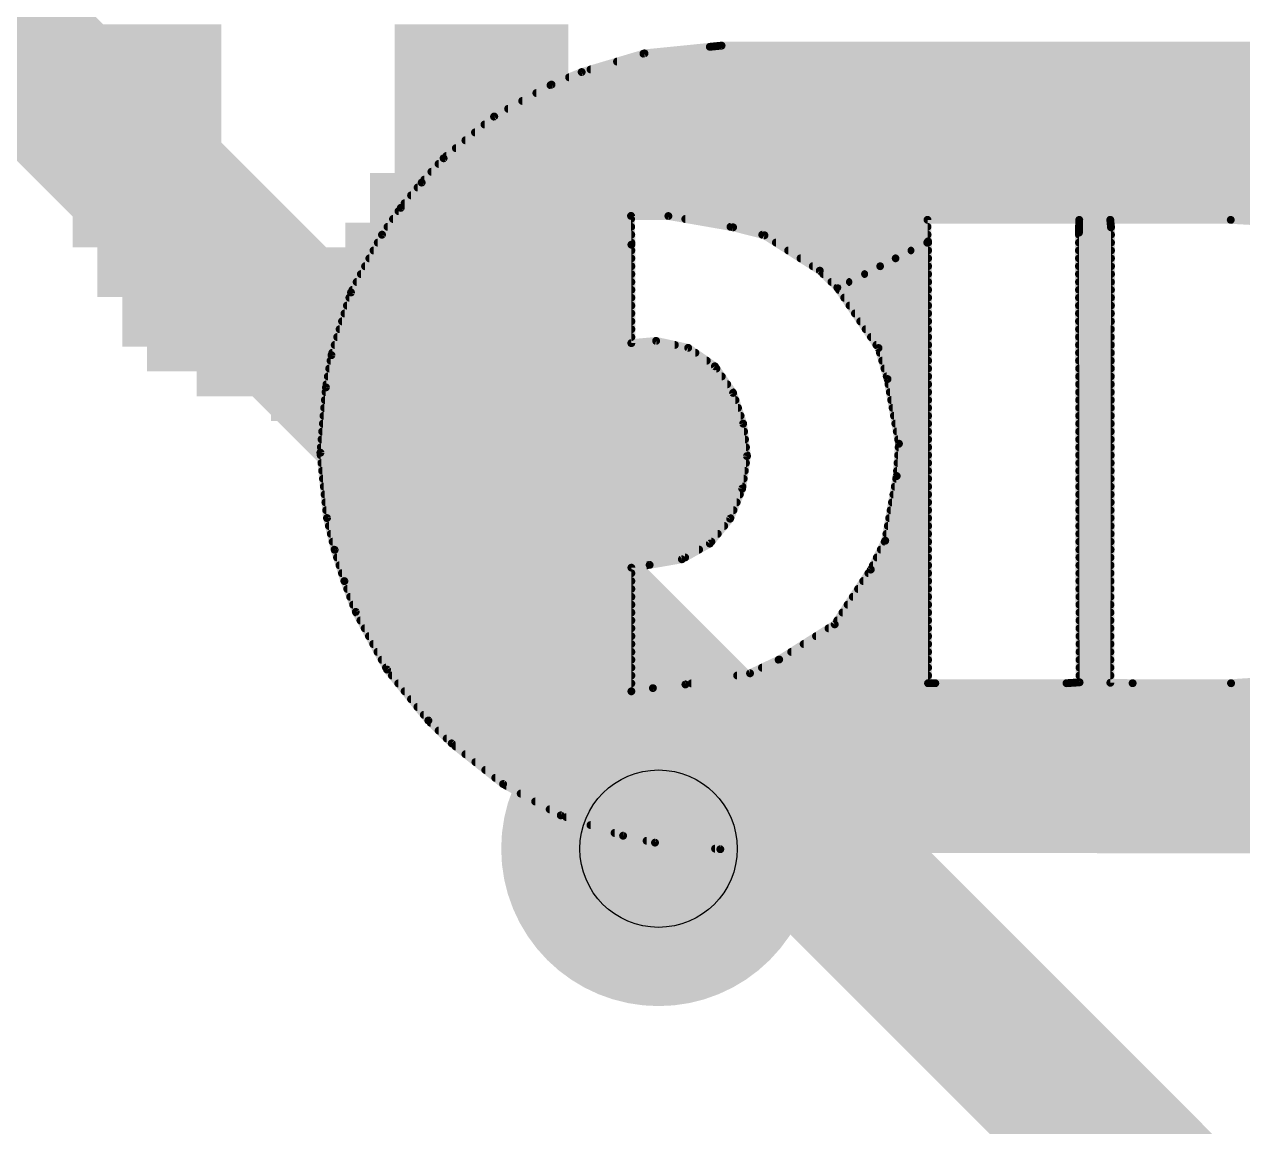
# Model space of a CAD drawing. Extents: x -28.7 to 57.9, y -15.3 to 34.1.
# Drawn here: x 23.106 to 25.073, y 7.172 to 8.95 of the extents above; entities that cross this region are included whole.
import ezdxf

# ---------------------------------------------------------------- set-up
doc = ezdxf.new("R2010")
doc.units = 0
for name, color, linetype in [('1', 12, 'CONTINUOUS'), ('18', 110, 'CONTINUOUS'), ('21', 41, 'CONTINUOUS'), ('22', 40, 'CONTINUOUS'), ('44', 253, 'CONTINUOUS')]:
    doc.layers.add(name, color=color, linetype=linetype)

# ---------------------------------------------------------------- blocks, each defined once
blk = doc.blocks.new('RECT')
blk.add_solid([(-0.5, -0.5), (0.5, -0.5), (-0.5, 0.5), (0.5, 0.5)])
blk = doc.blocks.new('ROUNDV')
at = {"const_width": 0.5}
blk.add_lwpolyline([(0, -0.25, 1), (0, 0.25, 1), (0, -0.25)], format="xyb", dxfattribs=at)

msp = doc.modelspace()

# ---------------------------------------------------------------- linework, layer by layer
at = {"layer": '1', "const_width": 0.254}
msp.add_lwpolyline([(17.8308, 14.1732), (27.94, 4.064)], dxfattribs=at)
at = {"layer": '22', "const_width": 0.0127}
for points in [[(24.0059, 8.873), (24.1074, 8.9032)], [(24.1057, 8.9027), (27.0515, 8.9027)], [(24.1074, 8.9032), (24.2128, 8.9138)], [(24.2128, 8.9138), (24.2317, 8.9157)], [(24.2285, 8.9154), (26.9366, 8.9154)], [(24.2317, 8.9157), (26.9333, 8.9157)], [(24.063, 8.89), (27.1056, 8.89)], [(23.9573, 8.8528), (24.0059, 8.873)], [(23.9857, 8.8646), (27.1852, 8.8646)], [(24.0203, 8.8773), (27.1454, 8.8773)], [(23.8648, 8.8013), (23.9573, 8.8528)], [(23.9557, 8.8519), (27.2111, 8.8519)], [(23.91, 8.8265), (27.2578, 8.8265)], [(23.9328, 8.8392), (27.2345, 8.8392)], [(23.8872, 8.8138), (27.2812, 8.8138)], [(23.7831, 8.7339), (23.8648, 8.8013)], [(23.8491, 8.7884), (27.3165, 8.7884)], [(23.8645, 8.8011), (27.2993, 8.8011)], [(23.8337, 8.7757), (27.333, 8.7757)], [(23.8029, 8.7503), (27.3638, 8.7503)], [(23.8183, 8.763), (27.3484, 8.763)], [(23.7476, 8.6948), (23.7831, 8.7339)], [(23.7875, 8.7376), (27.3776, 8.7376)], [(23.7634, 8.7122), (27.4043, 8.7122)], [(23.7749, 8.7249), (27.391, 8.7249)], [(23.7139, 8.6539), (23.7476, 8.6948)], [(23.7411, 8.6868), (27.4255, 8.6868)], [(23.7519, 8.6995), (27.4151, 8.6995)], [(23.7306, 8.6741), (27.436, 8.6741)], [(23.6837, 8.6107), (23.7139, 8.6539)], [(23.7103, 8.6487), (27.4569, 8.6487)], [(23.7201, 8.6614), (27.4464, 8.6614)], [(23.7014, 8.636), (24.0856, 8.636)], [(24.1459, 8.6408), (24.0856, 8.6409)], [(24.0856, 8.6409), (24.0861, 8.5945)], [(24.2503, 8.6226), (24.1459, 8.6408)], [(24.1732, 8.636), (26.8954, 8.636)], [(24.8091, 8.6346), (24.5642, 8.6346)], [(24.5642, 8.6346), (24.5643, 8.5982)], [(24.8086, 8.614), (24.8091, 8.6346)], [(25.0537, 8.6346), (24.8592, 8.6346)], [(24.8592, 8.6346), (24.8604, 8.6226)], [(25.0915, 8.6325), (25.0537, 8.6346)], [(23.6336, 8.5174), (23.6837, 8.6107)], [(23.6836, 8.6106), (24.0859, 8.6106)], [(23.6925, 8.6233), (24.0858, 8.6233)], [(24.2462, 8.6233), (24.5642, 8.6233)], [(24.301, 8.6097), (24.2503, 8.6226)], [(24.2975, 8.6106), (24.5643, 8.6106)], [(24.3903, 8.5526), (24.301, 8.6097)], [(24.8086, 8.615), (24.8604, 8.6235)], [(24.8604, 8.6226), (24.8086, 8.614)], [(24.8096, 7.8884), (24.8086, 8.615)], [(24.8087, 8.6106), (24.8603, 8.6106)], [(24.8088, 8.6233), (24.8591, 8.6233)], [(24.8604, 8.6235), (24.8594, 7.8877)], [(24.8603, 8.6233), (24.8604, 8.6233)], [(23.6768, 8.5979), (24.0861, 8.5979)], [(24.0861, 8.5945), (24.0861, 8.4357)], [(24.3195, 8.5979), (24.5613, 8.5979)], [(24.5643, 8.5982), (24.4186, 8.5254)], [(24.4194, 8.5243), (24.5651, 8.5998)], [(24.5638, 8.5979), (24.5651, 8.5979)], [(24.5651, 8.5998), (24.5651, 7.887)], [(24.8087, 8.5979), (24.8603, 8.5979)], [(23.6632, 8.5725), (24.0861, 8.5725)], [(23.67, 8.5852), (24.0861, 8.5852)], [(24.3393, 8.5852), (24.5368, 8.5852)], [(24.3592, 8.5725), (24.5124, 8.5725)], [(24.5129, 8.5725), (24.5651, 8.5725)], [(24.5383, 8.5852), (24.5651, 8.5852)], [(24.8087, 8.5852), (24.8603, 8.5852)], [(24.8087, 8.5725), (24.8603, 8.5725)], [(23.6563, 8.5598), (24.0861, 8.5598)], [(24.379, 8.5598), (24.4875, 8.5598)], [(24.4186, 8.5254), (24.3903, 8.5526)], [(24.4879, 8.5598), (24.5651, 8.5598)], [(24.8087, 8.5598), (24.8603, 8.5598)], [(23.6427, 8.5344), (24.0861, 8.5344)], [(23.6495, 8.5471), (24.0861, 8.5471)], [(24.396, 8.5471), (24.462, 8.5471)], [(24.4092, 8.5344), (24.4366, 8.5344)], [(24.4389, 8.5344), (24.5651, 8.5344)], [(24.4634, 8.5471), (24.5651, 8.5471)], [(24.8087, 8.5471), (24.8603, 8.5471)], [(24.8088, 8.5344), (24.8602, 8.5344)], [(23.6022, 8.4162), (23.6336, 8.5174)], [(23.631, 8.509), (24.0861, 8.509)], [(23.6359, 8.5217), (24.0861, 8.5217)], [(24.4851, 8.4278), (24.4194, 8.5243)], [(24.4212, 8.5217), (24.5651, 8.5217)], [(24.4298, 8.509), (24.5651, 8.509)], [(24.8088, 8.5217), (24.8602, 8.5217)], [(24.8088, 8.509), (24.8602, 8.509)], [(23.627, 8.4963), (24.0861, 8.4963)], [(24.4384, 8.4963), (24.5651, 8.4963)], [(24.8088, 8.4963), (24.8602, 8.4963)], [(23.6191, 8.4709), (24.0861, 8.4709)], [(23.6231, 8.4836), (24.0861, 8.4836)], [(24.4471, 8.4836), (24.5651, 8.4836)], [(24.4557, 8.4709), (24.5651, 8.4709)], [(24.8088, 8.4836), (24.8602, 8.4836)], [(24.8088, 8.4709), (24.8602, 8.4709)], [(23.6152, 8.4582), (24.0861, 8.4582)], [(24.4644, 8.4582), (24.5651, 8.4582)], [(24.8089, 8.4582), (24.8601, 8.4582)], [(23.6073, 8.4328), (24.1563, 8.4328)], [(23.6113, 8.4455), (24.0861, 8.4455)], [(24.0861, 8.4357), (24.1261, 8.4393)], [(24.1261, 8.4393), (24.1779, 8.4281)], [(24.473, 8.4455), (24.5651, 8.4455)], [(24.4817, 8.4328), (24.5651, 8.4328)], [(24.8089, 8.4455), (24.8601, 8.4455)], [(24.8089, 8.4328), (24.8601, 8.4328)], [(23.5931, 8.3643), (23.6022, 8.4162)], [(23.6034, 8.4201), (24.1895, 8.4201)], [(24.1779, 8.4281), (24.2209, 8.3984)], [(24.4997, 8.3777), (24.4851, 8.4278)], [(24.4874, 8.4201), (24.5651, 8.4201)], [(24.8089, 8.4201), (24.8601, 8.4201)], [(23.5984, 8.3947), (24.2234, 8.3947)], [(23.6006, 8.4074), (24.2078, 8.4074)], [(24.2209, 8.3984), (24.2504, 8.3554)], [(24.4911, 8.4074), (24.5651, 8.4074)], [(24.4947, 8.3947), (24.5651, 8.3947)], [(24.8089, 8.4074), (24.8601, 8.4074)], [(24.809, 8.3947), (24.8601, 8.3947)], [(23.5962, 8.382), (24.2321, 8.382)], [(24.4984, 8.382), (24.5651, 8.382)], [(24.518, 8.2734), (24.4997, 8.3777)], [(24.809, 8.382), (24.86, 8.382)], [(23.5842, 8.2589), (23.5931, 8.3643)], [(23.5925, 8.3566), (24.2495, 8.3566)], [(23.594, 8.3693), (24.2408, 8.3693)], [(24.2504, 8.3554), (24.2666, 8.3058)], [(24.5012, 8.3693), (24.5651, 8.3693)], [(24.5034, 8.3566), (24.5651, 8.3566)], [(24.809, 8.3693), (24.86, 8.3693)], [(24.809, 8.3566), (24.86, 8.3566)], [(23.5914, 8.3439), (24.2541, 8.3439)], [(24.5056, 8.3439), (24.5651, 8.3439)], [(24.809, 8.3439), (24.86, 8.3439)], [(23.5892, 8.3185), (24.2624, 8.3185)], [(23.5903, 8.3312), (24.2583, 8.3312)], [(24.5079, 8.3312), (24.5651, 8.3312)], [(24.5101, 8.3185), (24.5651, 8.3185)], [(24.809, 8.3312), (24.86, 8.3312)], [(24.8091, 8.3185), (24.86, 8.3185)], [(23.5871, 8.2931), (24.2681, 8.2931)], [(23.5882, 8.3058), (24.2666, 8.3058)], [(24.2666, 8.3058), (24.2727, 8.2534)], [(24.5123, 8.3058), (24.5651, 8.3058)], [(24.5146, 8.2931), (24.5651, 8.2931)], [(24.8091, 8.3058), (24.8599, 8.3058)], [(24.8091, 8.2931), (24.8599, 8.2931)], [(23.586, 8.2804), (24.2696, 8.2804)], [(24.5145, 8.2212), (24.518, 8.2734)], [(24.5168, 8.2804), (24.5651, 8.2804)], [(24.8091, 8.2804), (24.8599, 8.2804)], [(23.5948, 8.1535), (23.5842, 8.2589)], [(23.5846, 8.255), (24.2726, 8.255)], [(23.5849, 8.2677), (24.2711, 8.2677)], [(24.2727, 8.2534), (24.2651, 8.201)], [(24.5168, 8.255), (24.5651, 8.255)], [(24.5176, 8.2677), (24.5651, 8.2677)], [(24.8091, 8.2677), (24.8599, 8.2677)], [(24.8091, 8.255), (24.8599, 8.255)], [(23.5859, 8.2423), (24.2711, 8.2423)], [(24.5159, 8.2423), (24.5651, 8.2423)], [(24.8092, 8.2423), (24.8598, 8.2423)], [(23.5871, 8.2296), (24.2693, 8.2296)], [(23.5884, 8.2169), (24.2674, 8.2169)], [(24.4959, 8.1169), (24.5145, 8.2212)], [(24.5137, 8.2169), (24.5651, 8.2169)], [(24.515, 8.2296), (24.5651, 8.2296)], [(24.8092, 8.2296), (24.8598, 8.2296)], [(24.8092, 8.2169), (24.8598, 8.2169)], [(23.5897, 8.2042), (24.2655, 8.2042)], [(24.2651, 8.201), (24.2456, 8.1525)], [(24.5114, 8.2042), (24.5651, 8.2042)], [(24.8092, 8.2042), (24.8598, 8.2042)], [(23.591, 8.1915), (24.2613, 8.1915)], [(23.5923, 8.1788), (24.2561, 8.1788)], [(24.5069, 8.1788), (24.5651, 8.1788)], [(24.5092, 8.1915), (24.5651, 8.1915)], [(24.8092, 8.1915), (24.8598, 8.1915)], [(24.8092, 8.1788), (24.8598, 8.1788)], [(23.5936, 8.1661), (24.251, 8.1661)], [(24.5047, 8.1661), (24.5651, 8.1661)], [(24.8093, 8.1661), (24.8597, 8.1661)], [(23.6072, 8.1022), (23.5948, 8.1535)], [(23.5948, 8.1534), (24.2459, 8.1534)], [(23.5979, 8.1407), (24.236, 8.1407)], [(24.2456, 8.1525), (24.2128, 8.1123)], [(24.5002, 8.1407), (24.5651, 8.1407)], [(24.5024, 8.1534), (24.5651, 8.1534)], [(24.8093, 8.1534), (24.8597, 8.1534)], [(24.8093, 8.1407), (24.8597, 8.1407)], [(23.601, 8.128), (24.2256, 8.128)], [(24.4726, 8.0703), (24.4959, 8.1169)], [(24.4979, 8.128), (24.5651, 8.128)], [(24.8093, 8.128), (24.8597, 8.128)], [(23.604, 8.1153), (24.2153, 8.1153)], [(23.6071, 8.1026), (24.1955, 8.1026)], [(23.6229, 8.0516), (23.6072, 8.1022)], [(24.2128, 8.1123), (24.1677, 8.0869)], [(24.4888, 8.1026), (24.5651, 8.1026)], [(24.4951, 8.1153), (24.5651, 8.1153)], [(24.8093, 8.1153), (24.8597, 8.1153)], [(24.8094, 8.1026), (24.8597, 8.1026)], [(23.611, 8.0899), (24.1729, 8.0899)], [(23.615, 8.0772), (24.111, 8.0772)], [(24.1157, 8.0779), (24.0861, 8.0734)], [(24.1677, 8.0869), (24.1157, 8.0779)], [(24.4761, 8.0772), (24.5651, 8.0772)], [(24.4824, 8.0899), (24.5651, 8.0899)], [(24.8094, 8.0899), (24.8596, 8.0899)], [(24.8094, 8.0772), (24.8596, 8.0772)], [(23.6189, 8.0645), (24.0861, 8.0645)], [(24.0861, 8.0734), (24.0861, 7.8739)], [(24.4144, 7.9819), (24.4726, 8.0703)], [(24.4688, 8.0645), (24.5651, 8.0645)], [(24.8094, 8.0645), (24.8596, 8.0645)], [(23.6229, 8.0518), (24.0861, 8.0518)], [(23.6413, 8.0021), (23.6229, 8.0516)], [(23.6276, 8.0391), (24.0861, 8.0391)], [(24.4521, 8.0391), (24.5651, 8.0391)], [(24.4604, 8.0518), (24.5651, 8.0518)], [(24.8094, 8.0518), (24.8596, 8.0518)], [(24.8094, 8.0391), (24.8596, 8.0391)], [(23.6323, 8.0264), (24.0861, 8.0264)], [(24.4437, 8.0264), (24.5651, 8.0264)], [(24.8095, 8.0264), (24.8596, 8.0264)], [(23.637, 8.0137), (24.0861, 8.0137)], [(23.6918, 7.909), (23.6413, 8.0021)], [(23.6419, 8.001), (24.0861, 8.001)], [(24.427, 8.001), (24.5651, 8.001)], [(24.4353, 8.0137), (24.5651, 8.0137)], [(24.8095, 8.0137), (24.8595, 8.0137)], [(24.8095, 8.001), (24.8595, 8.001)], [(23.6488, 7.9883), (24.0861, 7.9883)], [(24.3249, 7.9253), (24.4144, 7.9819)], [(24.4186, 7.9883), (24.5651, 7.9883)], [(24.8095, 7.9883), (24.8595, 7.9883)], [(23.6557, 7.9756), (24.0861, 7.9756)], [(23.6626, 7.9629), (24.0861, 7.9629)], [(24.3843, 7.9629), (24.5651, 7.9629)], [(24.4044, 7.9756), (24.5651, 7.9756)], [(24.8095, 7.9756), (24.8595, 7.9756)], [(24.8095, 7.9629), (24.8595, 7.9629)], [(23.6694, 7.9502), (24.0861, 7.9502)], [(24.3643, 7.9502), (24.5651, 7.9502)], [(24.8096, 7.9502), (24.8595, 7.9502)], [(23.6763, 7.9375), (24.0861, 7.9375)], [(23.6832, 7.9248), (24.0861, 7.9248)], [(24.2778, 7.903), (24.3249, 7.9253)], [(24.3239, 7.9248), (24.5651, 7.9248)], [(24.3442, 7.9375), (24.5651, 7.9375)], [(24.8096, 7.9375), (24.8594, 7.9375)], [(24.8096, 7.9248), (24.8594, 7.9248)], [(23.6901, 7.9121), (24.0861, 7.9121)], [(23.7585, 7.8268), (23.6918, 7.909)], [(23.6996, 7.8994), (24.0861, 7.8994)], [(24.1734, 7.885), (24.2778, 7.903)], [(24.2569, 7.8994), (24.5651, 7.8994)], [(24.297, 7.9121), (24.5651, 7.9121)], [(24.8096, 7.9121), (24.8594, 7.9121)], [(24.8096, 7.8994), (24.8594, 7.8994)], [(23.7099, 7.8867), (24.0861, 7.8867)], [(24.1209, 7.8791), (24.1734, 7.885)], [(24.1832, 7.8867), (26.489, 7.8867)], [(24.5651, 7.887), (24.5767, 7.887)], [(24.5767, 7.887), (24.7886, 7.887)], [(24.7886, 7.887), (24.8096, 7.8884)], [(24.8594, 7.8877), (24.8953, 7.887)], [(24.8953, 7.887), (25.0542, 7.887)], [(25.0542, 7.887), (25.1039, 7.8903)], [(23.7202, 7.874), (24.0861, 7.874)], [(23.7305, 7.8613), (26.4889, 7.8613)], [(24.0861, 7.8739), (24.1209, 7.8791)], [(24.0871, 7.874), (26.489, 7.874)], [(23.7408, 7.8486), (26.4889, 7.8486)], [(23.7511, 7.8359), (26.4889, 7.8359)], [(23.7962, 7.7899), (23.7585, 7.8268)], [(23.7621, 7.8232), (26.4889, 7.8232)], [(23.7751, 7.8105), (26.4888, 7.8105)], [(23.7881, 7.7978), (26.4888, 7.7978)], [(23.8791, 7.7243), (23.7962, 7.7899)], [(23.8023, 7.7851), (26.4888, 7.7851)], [(23.8183, 7.7724), (26.4888, 7.7724)], [(23.8344, 7.7597), (26.4887, 7.7597)], [(23.8504, 7.747), (26.4887, 7.747)], [(23.8665, 7.7343), (26.4887, 7.7343)], [(23.9722, 7.6738), (23.8791, 7.7243)], [(23.8841, 7.7216), (26.4886, 7.7216)], [(23.9075, 7.7089), (26.4886, 7.7089)], [(23.9309, 7.6962), (26.4886, 7.6962)], [(23.9543, 7.6835), (26.4886, 7.6835)], [(24.0728, 7.6409), (23.9722, 7.6738)], [(23.9813, 7.6708), (26.4885, 7.6708)], [(24.0202, 7.6581), (26.4885, 7.6581)], [(24.059, 7.6454), (26.4885, 7.6454)], [(24.1243, 7.6298), (24.0728, 7.6409)], [(24.1108, 7.6327), (26.4882, 7.6327)], [(24.2297, 7.6192), (24.1243, 7.6298)], [(24.2213, 7.62), (26.4876, 7.62)], [(26.4875, 7.6189), (24.2297, 7.6192)]]:
    msp.add_lwpolyline(points, dxfattribs=at)
at = {"layer": '22', "const_width": 0.0064}
for points in [[(24.1057, 8.9059, 1), (24.1057, 8.8995)], [(24.1071, 8.9064, 1), (24.1077, 8.9)], [(24.1083, 8.9002, 1), (24.1065, 8.9062)], [(24.2125, 8.917, 1), (24.2131, 8.9107)], [(24.2131, 8.9107, 1), (24.2125, 8.917)], [(24.2285, 8.9186, 1), (24.2285, 8.9122)], [(24.2317, 8.9189, 1), (24.2317, 8.9126)], [(24.2321, 8.9126, 1), (24.2314, 8.9189)], [(24.063, 8.8932, 1), (24.063, 8.8868)], [(23.9857, 8.8678, 1), (23.9857, 8.8614)], [(24.005, 8.8761, 1), (24.0068, 8.87)], [(24.0072, 8.8701, 1), (24.0047, 8.876)], [(24.0203, 8.8805, 1), (24.0203, 8.8741)], [(23.9557, 8.8551, 1), (23.9557, 8.8487)], [(23.956, 8.8557, 1), (23.9585, 8.8499)], [(23.9588, 8.85, 1), (23.9557, 8.8556)], [(23.91, 8.8297, 1), (23.91, 8.8233)], [(23.9328, 8.8424, 1), (23.9328, 8.836)], [(23.8872, 8.817, 1), (23.8872, 8.8106)], [(23.8491, 8.7916, 1), (23.8491, 8.7852)], [(23.8645, 8.8043, 1), (23.8645, 8.7979)], [(23.8632, 8.8041, 1), (23.8663, 8.7986)], [(23.8668, 8.7989, 1), (23.8628, 8.8038)], [(23.8337, 8.7789, 1), (23.8337, 8.7725)], [(23.8029, 8.7535, 1), (23.8029, 8.7471)], [(23.8183, 8.7662, 1), (23.8183, 8.7598)], [(23.781, 8.7364, 1), (23.7851, 8.7315)], [(23.7854, 8.7318, 1), (23.7807, 8.736)], [(23.7875, 8.7408, 1), (23.7875, 8.7344)], [(23.7634, 8.7154, 1), (23.7634, 8.709)], [(23.7749, 8.7281, 1), (23.7749, 8.7217)], [(23.7411, 8.69, 1), (23.7411, 8.6836)], [(23.7453, 8.6969, 1), (23.75, 8.6926)], [(23.7501, 8.6927, 1), (23.7452, 8.6968)], [(23.7519, 8.7027, 1), (23.7519, 8.6963)], [(23.7306, 8.6773, 1), (23.7306, 8.6709)], [(23.7103, 8.6519, 1), (23.7103, 8.6455)], [(23.7115, 8.6559, 1), (23.7164, 8.6519)], [(23.7165, 8.6521, 1), (23.7113, 8.6557)], [(23.7201, 8.6646, 1), (23.7201, 8.6582)], [(23.7014, 8.6392, 1), (23.7014, 8.6328)], [(24.0888, 8.641, 1), (24.0824, 8.6409)], [(24.0856, 8.6441, 1), (24.0856, 8.6378)], [(24.0856, 8.6328, 1), (24.0856, 8.6392)], [(24.1465, 8.6439, 1), (24.1454, 8.6376)], [(24.1459, 8.6376, 1), (24.146, 8.6439)], [(24.1732, 8.6392, 1), (24.1732, 8.6328)], [(24.5674, 8.6346, 1), (24.561, 8.6346)], [(24.5642, 8.6377, 1), (24.5642, 8.6314)], [(24.8123, 8.6345, 1), (24.8059, 8.6346)], [(24.8091, 8.6314, 1), (24.8091, 8.6377)], [(24.8624, 8.6349, 1), (24.856, 8.6343)], [(24.8592, 8.6377, 1), (24.8592, 8.6314)], [(25.0539, 8.6377, 1), (25.0535, 8.6314)], [(25.0537, 8.6314, 1), (25.0537, 8.6377)], [(23.6836, 8.6138, 1), (23.6836, 8.6074)], [(23.6811, 8.6125, 1), (23.6863, 8.6089)], [(23.6865, 8.6092, 1), (23.6809, 8.6122)], [(23.6925, 8.6265, 1), (23.6925, 8.6201)], [(24.0858, 8.6201, 1), (24.0858, 8.6265)], [(24.0859, 8.6074, 1), (24.0859, 8.6138)], [(24.2462, 8.6265, 1), (24.2462, 8.6201)], [(24.2511, 8.6257, 1), (24.2495, 8.6195)], [(24.2498, 8.6194, 1), (24.2509, 8.6257)], [(24.2975, 8.6138, 1), (24.2975, 8.6074)], [(24.3027, 8.6124, 1), (24.2993, 8.607)], [(24.3002, 8.6066, 1), (24.3018, 8.6128)], [(24.5642, 8.6201, 1), (24.5642, 8.6265)], [(24.5643, 8.6074, 1), (24.5643, 8.6138)], [(24.8054, 8.6141, 1), (24.8118, 8.6139)], [(24.8118, 8.615, 1), (24.8055, 8.615)], [(24.8081, 8.6182, 1), (24.8092, 8.6119)], [(24.8081, 8.6171, 1), (24.8091, 8.6109)], [(24.8087, 8.6138, 1), (24.8087, 8.6074)], [(24.8088, 8.6265, 1), (24.8088, 8.6201)], [(24.8603, 8.6265, 1), (24.8603, 8.6201)], [(24.8635, 8.6235, 1), (24.8572, 8.6235)], [(24.8572, 8.6222, 1), (24.8636, 8.6229)], [(24.8591, 8.6201, 1), (24.8591, 8.6265)], [(24.8609, 8.6204, 1), (24.8598, 8.6266)], [(24.8609, 8.6194, 1), (24.8599, 8.6257)], [(24.8603, 8.6074, 1), (24.8603, 8.6138)], [(24.8604, 8.6201, 1), (24.8604, 8.6265)], [(23.6768, 8.6011, 1), (23.6768, 8.5947)], [(24.0893, 8.5945, 1), (24.083, 8.5945)], [(24.083, 8.5945, 1), (24.0893, 8.5946)], [(24.0861, 8.5947, 1), (24.0861, 8.6011)], [(24.3195, 8.6011, 1), (24.3195, 8.5947)], [(24.5638, 8.6011, 1), (24.5638, 8.5947)], [(24.5612, 8.5982, 1), (24.5675, 8.5982)], [(24.5613, 8.5947, 1), (24.5613, 8.6011)], [(24.5682, 8.5998, 1), (24.5619, 8.5998)], [(24.5657, 8.5953, 1), (24.5629, 8.601)], [(24.5665, 8.597, 1), (24.5636, 8.6027)], [(24.5651, 8.5947, 1), (24.5651, 8.6011)], [(24.8087, 8.6011, 1), (24.8087, 8.5947)], [(24.8603, 8.5947, 1), (24.8603, 8.6011)], [(23.6632, 8.5757, 1), (23.6632, 8.5693)], [(23.67, 8.5884, 1), (23.67, 8.582)], [(24.0861, 8.582, 1), (24.0861, 8.5884)], [(24.0861, 8.5693, 1), (24.0861, 8.5757)], [(24.3393, 8.5884, 1), (24.3393, 8.582)], [(24.3592, 8.5757, 1), (24.3592, 8.5693)], [(24.5129, 8.5757, 1), (24.5129, 8.5693)], [(24.5124, 8.5693, 1), (24.5124, 8.5757)], [(24.5383, 8.5884, 1), (24.5383, 8.582)], [(24.5368, 8.582, 1), (24.5368, 8.5884)], [(24.5651, 8.582, 1), (24.5651, 8.5884)], [(24.5651, 8.5693, 1), (24.5651, 8.5757)], [(24.8087, 8.5884, 1), (24.8087, 8.582)], [(24.8087, 8.5757, 1), (24.8087, 8.5693)], [(24.8603, 8.582, 1), (24.8603, 8.5884)], [(24.8603, 8.5693, 1), (24.8603, 8.5757)], [(23.6563, 8.563, 1), (23.6563, 8.5566)], [(24.0861, 8.5566, 1), (24.0861, 8.563)], [(24.379, 8.563, 1), (24.379, 8.5566)], [(24.3925, 8.5549, 1), (24.3881, 8.5503)], [(24.3886, 8.5499, 1), (24.392, 8.5553)], [(24.4879, 8.563, 1), (24.4879, 8.5566)], [(24.4875, 8.5566, 1), (24.4875, 8.563)], [(24.5651, 8.5566, 1), (24.5651, 8.563)], [(24.8087, 8.563, 1), (24.8087, 8.5566)], [(24.8603, 8.5566, 1), (24.8603, 8.563)], [(23.6427, 8.5376, 1), (23.6427, 8.5312)], [(23.6495, 8.5503, 1), (23.6495, 8.5439)], [(24.0861, 8.5439, 1), (24.0861, 8.5503)], [(24.0861, 8.5312, 1), (24.0861, 8.5376)], [(24.396, 8.5503, 1), (24.396, 8.5439)], [(24.4092, 8.5376, 1), (24.4092, 8.5312)], [(24.4389, 8.5376, 1), (24.4389, 8.5312)], [(24.4366, 8.5312, 1), (24.4366, 8.5376)], [(24.4634, 8.5503, 1), (24.4634, 8.5439)], [(24.462, 8.5439, 1), (24.462, 8.5503)], [(24.5651, 8.5439, 1), (24.5651, 8.5503)], [(24.5651, 8.5312, 1), (24.5651, 8.5376)], [(24.8087, 8.5503, 1), (24.8087, 8.5439)], [(24.8088, 8.5376, 1), (24.8088, 8.5312)], [(24.8602, 8.5312, 1), (24.8602, 8.5376)], [(24.8603, 8.5439, 1), (24.8603, 8.5503)], [(23.631, 8.5122, 1), (23.631, 8.5058)], [(23.6308, 8.5189, 1), (23.6364, 8.5159)], [(23.6366, 8.5165, 1), (23.6305, 8.5184)], [(23.6359, 8.5249, 1), (23.6359, 8.5185)], [(24.0861, 8.5185, 1), (24.0861, 8.5249)], [(24.0861, 8.5058, 1), (24.0861, 8.5122)], [(24.4172, 8.5283, 1), (24.42, 8.5226)], [(24.4179, 8.5271, 1), (24.4209, 8.5214)], [(24.422, 8.526, 1), (24.4168, 8.5225)], [(24.4164, 8.5231, 1), (24.4208, 8.5277)], [(24.4212, 8.5249, 1), (24.4212, 8.5185)], [(24.4298, 8.5122, 1), (24.4298, 8.5058)], [(24.5651, 8.5185, 1), (24.5651, 8.5249)], [(24.5651, 8.5058, 1), (24.5651, 8.5122)], [(24.8088, 8.5249, 1), (24.8088, 8.5185)], [(24.8088, 8.5122, 1), (24.8088, 8.5058)], [(24.8602, 8.5185, 1), (24.8602, 8.5249)], [(24.8602, 8.5058, 1), (24.8602, 8.5122)], [(23.627, 8.4995, 1), (23.627, 8.4931)], [(24.0861, 8.4931, 1), (24.0861, 8.4995)], [(24.4384, 8.4995, 1), (24.4384, 8.4931)], [(24.5651, 8.4931, 1), (24.5651, 8.4995)], [(24.8088, 8.4995, 1), (24.8088, 8.4931)], [(24.8602, 8.4931, 1), (24.8602, 8.4995)], [(23.6191, 8.4741, 1), (23.6191, 8.4677)], [(23.6231, 8.4868, 1), (23.6231, 8.4804)], [(24.0861, 8.4804, 1), (24.0861, 8.4868)], [(24.0861, 8.4677, 1), (24.0861, 8.4741)], [(24.4471, 8.4868, 1), (24.4471, 8.4804)], [(24.4557, 8.4741, 1), (24.4557, 8.4677)], [(24.5651, 8.4804, 1), (24.5651, 8.4868)], [(24.5651, 8.4677, 1), (24.5651, 8.4741)], [(24.8088, 8.4868, 1), (24.8088, 8.4804)], [(24.8088, 8.4741, 1), (24.8088, 8.4677)], [(24.8602, 8.4804, 1), (24.8602, 8.4868)], [(24.8602, 8.4677, 1), (24.8602, 8.4741)], [(23.6152, 8.4614, 1), (23.6152, 8.455)], [(24.0861, 8.455, 1), (24.0861, 8.4614)], [(24.4644, 8.4614, 1), (24.4644, 8.455)], [(24.5651, 8.455, 1), (24.5651, 8.4614)], [(24.8089, 8.4614, 1), (24.8089, 8.455)], [(24.8601, 8.455, 1), (24.8601, 8.4614)], [(23.6073, 8.436, 1), (23.6073, 8.4296)], [(23.6113, 8.4487, 1), (23.6113, 8.4423)], [(24.0858, 8.4389, 1), (24.0864, 8.4325)], [(24.083, 8.4357, 1), (24.0893, 8.4357)], [(24.0861, 8.4423, 1), (24.0861, 8.4487)], [(24.1268, 8.4424, 1), (24.1254, 8.4362)], [(24.1264, 8.4362, 1), (24.1258, 8.4425)], [(24.1563, 8.4296, 1), (24.1563, 8.436)], [(24.473, 8.4487, 1), (24.473, 8.4423)], [(24.4817, 8.436, 1), (24.4817, 8.4296)], [(24.5651, 8.4423, 1), (24.5651, 8.4487)], [(24.5651, 8.4296, 1), (24.5651, 8.436)], [(24.8089, 8.4487, 1), (24.8089, 8.4423)], [(24.8089, 8.436, 1), (24.8089, 8.4296)], [(24.8601, 8.4423, 1), (24.8601, 8.4487)], [(24.8601, 8.4296, 1), (24.8601, 8.436)], [(23.6053, 8.4157, 1), (23.599, 8.4168)], [(23.5991, 8.4172, 1), (23.6052, 8.4153)], [(23.6034, 8.4233, 1), (23.6034, 8.4169)], [(24.1797, 8.4307, 1), (24.176, 8.4255)], [(24.1772, 8.425, 1), (24.1785, 8.4312)], [(24.1895, 8.4169, 1), (24.1895, 8.4233)], [(24.4882, 8.4287, 1), (24.4821, 8.4269)], [(24.4825, 8.426, 1), (24.4877, 8.4296)], [(24.4874, 8.4233, 1), (24.4874, 8.4169)], [(24.5651, 8.4169, 1), (24.5651, 8.4233)], [(24.8089, 8.4233, 1), (24.8089, 8.4169)], [(24.8601, 8.4169, 1), (24.8601, 8.4233)], [(23.5984, 8.3979, 1), (23.5984, 8.3915)], [(23.6006, 8.4106, 1), (23.6006, 8.4042)], [(24.2078, 8.4042, 1), (24.2078, 8.4106)], [(24.2235, 8.4002, 1), (24.2183, 8.3966)], [(24.2191, 8.3958, 1), (24.2227, 8.401)], [(24.2234, 8.3915, 1), (24.2234, 8.3979)], [(24.4911, 8.4106, 1), (24.4911, 8.4042)], [(24.4947, 8.3979, 1), (24.4947, 8.3915)], [(24.5651, 8.4042, 1), (24.5651, 8.4106)], [(24.5651, 8.3915, 1), (24.5651, 8.3979)], [(24.8089, 8.4106, 1), (24.8089, 8.4042)], [(24.809, 8.3979, 1), (24.809, 8.3915)], [(24.8601, 8.4042, 1), (24.8601, 8.4106)], [(24.8601, 8.3915, 1), (24.8601, 8.3979)], [(23.5962, 8.3852, 1), (23.5962, 8.3788)], [(24.2321, 8.3788, 1), (24.2321, 8.3852)], [(24.4984, 8.3852, 1), (24.4984, 8.3788)], [(24.5028, 8.3783, 1), (24.4966, 8.3772)], [(24.4966, 8.3768, 1), (24.5027, 8.3786)], [(24.5651, 8.3788, 1), (24.5651, 8.3852)], [(24.809, 8.3852, 1), (24.809, 8.3788)], [(24.86, 8.3788, 1), (24.86, 8.3852)], [(23.5925, 8.3598, 1), (23.5925, 8.3534)], [(23.5963, 8.364, 1), (23.59, 8.3646)], [(23.59, 8.3648, 1), (23.5962, 8.3637)], [(23.594, 8.3725, 1), (23.594, 8.3661)], [(24.2408, 8.3661, 1), (24.2408, 8.3725)], [(24.2534, 8.3564, 1), (24.2473, 8.3544)], [(24.2477, 8.3536, 1), (24.253, 8.3572)], [(24.2495, 8.3534, 1), (24.2495, 8.3598)], [(24.5012, 8.3725, 1), (24.5012, 8.3661)], [(24.5034, 8.3598, 1), (24.5034, 8.3534)], [(24.5651, 8.3661, 1), (24.5651, 8.3725)], [(24.5651, 8.3534, 1), (24.5651, 8.3598)], [(24.809, 8.3725, 1), (24.809, 8.3661)], [(24.809, 8.3598, 1), (24.809, 8.3534)], [(24.86, 8.3661, 1), (24.86, 8.3725)], [(24.86, 8.3534, 1), (24.86, 8.3598)], [(23.5914, 8.3471, 1), (23.5914, 8.3407)], [(24.2541, 8.3407, 1), (24.2541, 8.3471)], [(24.5056, 8.3471, 1), (24.5056, 8.3407)], [(24.5651, 8.3407, 1), (24.5651, 8.3471)], [(24.809, 8.3471, 1), (24.809, 8.3407)], [(24.86, 8.3407, 1), (24.86, 8.3471)], [(23.5892, 8.3217, 1), (23.5892, 8.3153)], [(23.5903, 8.3344, 1), (23.5903, 8.328)], [(24.2583, 8.328, 1), (24.2583, 8.3344)], [(24.2624, 8.3153, 1), (24.2624, 8.3217)], [(24.5079, 8.3344, 1), (24.5079, 8.328)], [(24.5101, 8.3217, 1), (24.5101, 8.3153)], [(24.5651, 8.328, 1), (24.5651, 8.3344)], [(24.5651, 8.3153, 1), (24.5651, 8.3217)], [(24.809, 8.3344, 1), (24.809, 8.328)], [(24.8091, 8.3217, 1), (24.8091, 8.3153)], [(24.86, 8.328, 1), (24.86, 8.3344)], [(24.86, 8.3153, 1), (24.86, 8.3217)], [(23.5871, 8.2963, 1), (23.5871, 8.2899)], [(23.5882, 8.309, 1), (23.5882, 8.3026)], [(24.2697, 8.3062, 1), (24.2634, 8.3054)], [(24.2636, 8.3048, 1), (24.2696, 8.3068)], [(24.2666, 8.3026, 1), (24.2666, 8.309)], [(24.2681, 8.2899, 1), (24.2681, 8.2963)], [(24.5123, 8.309, 1), (24.5123, 8.3026)], [(24.5146, 8.2963, 1), (24.5146, 8.2899)], [(24.5651, 8.3026, 1), (24.5651, 8.309)], [(24.5651, 8.2899, 1), (24.5651, 8.2963)], [(24.8091, 8.309, 1), (24.8091, 8.3026)], [(24.8091, 8.2963, 1), (24.8091, 8.2899)], [(24.8599, 8.3026, 1), (24.8599, 8.309)], [(24.8599, 8.2899, 1), (24.8599, 8.2963)], [(23.586, 8.2836, 1), (23.586, 8.2772)], [(24.2696, 8.2772, 1), (24.2696, 8.2836)], [(24.5168, 8.2836, 1), (24.5168, 8.2772)], [(24.5212, 8.2732, 1), (24.5149, 8.2736)], [(24.5651, 8.2772, 1), (24.5651, 8.2836)], [(24.8091, 8.2836, 1), (24.8091, 8.2772)], [(24.8599, 8.2772, 1), (24.8599, 8.2836)], [(23.5874, 8.2592, 1), (23.581, 8.2586)], [(23.581, 8.2591, 1), (23.5874, 8.2586)], [(23.5846, 8.2582, 1), (23.5846, 8.2518)], [(23.5849, 8.2709, 1), (23.5849, 8.2645)], [(24.2759, 8.2529, 1), (24.2696, 8.2539)], [(24.2711, 8.2645, 1), (24.2711, 8.2709)], [(24.2726, 8.2518, 1), (24.2726, 8.2582)], [(24.5168, 8.2582, 1), (24.5168, 8.2518)], [(24.5176, 8.2709, 1), (24.5176, 8.2645)], [(24.5149, 8.2728, 1), (24.5212, 8.2739)], [(24.5651, 8.2645, 1), (24.5651, 8.2709)], [(24.5651, 8.2518, 1), (24.5651, 8.2582)], [(24.8091, 8.2709, 1), (24.8091, 8.2645)], [(24.8091, 8.2582, 1), (24.8091, 8.2518)], [(24.8599, 8.2645, 1), (24.8599, 8.2709)], [(24.8599, 8.2518, 1), (24.8599, 8.2582)], [(23.5859, 8.2455, 1), (23.5859, 8.2391)], [(24.2696, 8.253, 1), (24.2759, 8.2538)], [(24.2711, 8.2391, 1), (24.2711, 8.2455)], [(24.5159, 8.2455, 1), (24.5159, 8.2391)], [(24.5651, 8.2391, 1), (24.5651, 8.2455)], [(24.8092, 8.2455, 1), (24.8092, 8.2391)], [(24.8598, 8.2391, 1), (24.8598, 8.2455)], [(23.5871, 8.2328, 1), (23.5871, 8.2264)], [(23.5884, 8.2201, 1), (23.5884, 8.2137)], [(24.2674, 8.2137, 1), (24.2674, 8.2201)], [(24.2693, 8.2264, 1), (24.2693, 8.2328)], [(24.5137, 8.2201, 1), (24.5137, 8.2137)], [(24.5176, 8.2207, 1), (24.5113, 8.2218)], [(24.5113, 8.2214, 1), (24.5176, 8.221)], [(24.515, 8.2328, 1), (24.515, 8.2264)], [(24.5651, 8.2264, 1), (24.5651, 8.2328)], [(24.5651, 8.2137, 1), (24.5651, 8.2201)], [(24.8092, 8.2328, 1), (24.8092, 8.2264)], [(24.8092, 8.2201, 1), (24.8092, 8.2137)], [(24.8598, 8.2264, 1), (24.8598, 8.2328)], [(24.8598, 8.2137, 1), (24.8598, 8.2201)], [(23.5897, 8.2074, 1), (23.5897, 8.201)], [(24.2619, 8.2014, 1), (24.2682, 8.2005)], [(24.268, 8.1998, 1), (24.2621, 8.2022)], [(24.2655, 8.201, 1), (24.2655, 8.2074)], [(24.5114, 8.2074, 1), (24.5114, 8.201)], [(24.5651, 8.201, 1), (24.5651, 8.2074)], [(24.8092, 8.2074, 1), (24.8092, 8.201)], [(24.8598, 8.201, 1), (24.8598, 8.2074)], [(23.591, 8.1947, 1), (23.591, 8.1883)], [(23.5923, 8.182, 1), (23.5923, 8.1756)], [(24.2561, 8.1756, 1), (24.2561, 8.182)], [(24.2613, 8.1883, 1), (24.2613, 8.1947)], [(24.5069, 8.182, 1), (24.5069, 8.1756)], [(24.5092, 8.1947, 1), (24.5092, 8.1883)], [(24.5651, 8.1883, 1), (24.5651, 8.1947)], [(24.5651, 8.1756, 1), (24.5651, 8.182)], [(24.8092, 8.1947, 1), (24.8092, 8.1883)], [(24.8092, 8.182, 1), (24.8092, 8.1756)], [(24.8598, 8.1883, 1), (24.8598, 8.1947)], [(24.8598, 8.1756, 1), (24.8598, 8.182)], [(23.5936, 8.1693, 1), (23.5936, 8.1629)], [(24.251, 8.1629, 1), (24.251, 8.1693)], [(24.5047, 8.1693, 1), (24.5047, 8.1629)], [(24.5651, 8.1629, 1), (24.5651, 8.1693)], [(24.8093, 8.1693, 1), (24.8093, 8.1629)], [(24.8597, 8.1629, 1), (24.8597, 8.1693)], [(23.5979, 8.1542, 1), (23.5917, 8.1527)], [(23.5948, 8.1566, 1), (23.5948, 8.1502)], [(23.5917, 8.1531, 1), (23.598, 8.1538)], [(23.5979, 8.1439, 1), (23.5979, 8.1375)], [(24.236, 8.1375, 1), (24.236, 8.1439)], [(24.2426, 8.1537, 1), (24.2485, 8.1513)], [(24.248, 8.1505, 1), (24.2431, 8.1545)], [(24.2459, 8.1502, 1), (24.2459, 8.1566)], [(24.5002, 8.1439, 1), (24.5002, 8.1375)], [(24.5024, 8.1566, 1), (24.5024, 8.1502)], [(24.5651, 8.1502, 1), (24.5651, 8.1566)], [(24.5651, 8.1375, 1), (24.5651, 8.1439)], [(24.8093, 8.1566, 1), (24.8093, 8.1502)], [(24.8093, 8.1439, 1), (24.8093, 8.1375)], [(24.8597, 8.1502, 1), (24.8597, 8.1566)], [(24.8597, 8.1375, 1), (24.8597, 8.1439)], [(23.601, 8.1312, 1), (23.601, 8.1248)], [(24.2256, 8.1248, 1), (24.2256, 8.1312)], [(24.4988, 8.1155, 1), (24.4931, 8.1183)], [(24.4979, 8.1312, 1), (24.4979, 8.1248)], [(24.5651, 8.1248, 1), (24.5651, 8.1312)], [(24.8093, 8.1312, 1), (24.8093, 8.1248)], [(24.8597, 8.1248, 1), (24.8597, 8.1312)], [(23.604, 8.1185, 1), (23.604, 8.1121)], [(23.6071, 8.1058, 1), (23.6071, 8.0994)], [(23.6102, 8.1031, 1), (23.6042, 8.1013)], [(23.6041, 8.1015, 1), (23.6103, 8.1029)], [(24.1955, 8.0994, 1), (24.1955, 8.1058)], [(24.2103, 8.1143, 1), (24.2153, 8.1103)], [(24.2144, 8.1095, 1), (24.2113, 8.1151)], [(24.2153, 8.1121, 1), (24.2153, 8.1185)], [(24.4888, 8.1058, 1), (24.4888, 8.0994)], [(24.4951, 8.1185, 1), (24.4951, 8.1121)], [(24.4928, 8.1175, 1), (24.4991, 8.1163)], [(24.5651, 8.1121, 1), (24.5651, 8.1185)], [(24.5651, 8.0994, 1), (24.5651, 8.1058)], [(24.8093, 8.1185, 1), (24.8093, 8.1121)], [(24.8094, 8.1058, 1), (24.8094, 8.0994)], [(24.8597, 8.1121, 1), (24.8597, 8.1185)], [(24.8597, 8.0994, 1), (24.8597, 8.1058)], [(23.611, 8.0931, 1), (23.611, 8.0867)], [(23.615, 8.0804, 1), (23.615, 8.074)], [(24.111, 8.074, 1), (24.111, 8.0804)], [(24.1151, 8.081, 1), (24.1162, 8.0748)], [(24.1161, 8.0748, 1), (24.1152, 8.081)], [(24.1661, 8.0897, 1), (24.1692, 8.0842)], [(24.1682, 8.0838, 1), (24.1671, 8.0901)], [(24.1729, 8.0867, 1), (24.1729, 8.0931)], [(24.4761, 8.0804, 1), (24.4761, 8.074)], [(24.4824, 8.0931, 1), (24.4824, 8.0867)], [(24.5651, 8.0867, 1), (24.5651, 8.0931)], [(24.5651, 8.074, 1), (24.5651, 8.0804)], [(24.8094, 8.0931, 1), (24.8094, 8.0867)], [(24.8094, 8.0804, 1), (24.8094, 8.074)], [(24.8596, 8.0867, 1), (24.8596, 8.0931)], [(24.8596, 8.074, 1), (24.8596, 8.0804)], [(23.6189, 8.0677, 1), (23.6189, 8.0613)], [(24.0893, 8.0734, 1), (24.083, 8.0734)], [(24.0857, 8.0765, 1), (24.0866, 8.0703)], [(24.0861, 8.0613, 1), (24.0861, 8.0677)], [(24.4688, 8.0677, 1), (24.4688, 8.0613)], [(24.4698, 8.0717, 1), (24.4755, 8.0689)], [(24.4753, 8.0686, 1), (24.47, 8.0721)], [(24.5651, 8.0613, 1), (24.5651, 8.0677)], [(24.8094, 8.0677, 1), (24.8094, 8.0613)], [(24.8596, 8.0613, 1), (24.8596, 8.0677)], [(23.6229, 8.055, 1), (23.6229, 8.0486)], [(23.6259, 8.0527, 1), (23.6199, 8.0505)], [(23.6199, 8.0507, 1), (23.6259, 8.0526)], [(23.6276, 8.0423, 1), (23.6276, 8.0359)], [(24.0861, 8.0486, 1), (24.0861, 8.055)], [(24.0861, 8.0359, 1), (24.0861, 8.0423)], [(24.4521, 8.0423, 1), (24.4521, 8.0359)], [(24.4604, 8.055, 1), (24.4604, 8.0486)], [(24.5651, 8.0486, 1), (24.5651, 8.055)], [(24.5651, 8.0359, 1), (24.5651, 8.0423)], [(24.8094, 8.055, 1), (24.8094, 8.0486)], [(24.8094, 8.0423, 1), (24.8094, 8.0359)], [(24.8596, 8.0486, 1), (24.8596, 8.055)], [(24.8596, 8.0359, 1), (24.8596, 8.0423)], [(23.6323, 8.0296, 1), (23.6323, 8.0232)], [(24.0861, 8.0232, 1), (24.0861, 8.0296)], [(24.4437, 8.0296, 1), (24.4437, 8.0232)], [(24.5651, 8.0232, 1), (24.5651, 8.0296)], [(24.8095, 8.0296, 1), (24.8095, 8.0232)], [(24.8596, 8.0232, 1), (24.8596, 8.0296)], [(23.637, 8.0169, 1), (23.637, 8.0105)], [(23.644, 8.0036, 1), (23.6385, 8.0006)], [(23.6383, 8.001, 1), (23.6442, 8.0032)], [(23.6419, 8.0042, 1), (23.6419, 7.9978)], [(24.0861, 8.0105, 1), (24.0861, 8.0169)], [(24.0861, 7.9978, 1), (24.0861, 8.0042)], [(24.427, 8.0042, 1), (24.427, 7.9978)], [(24.4353, 8.0169, 1), (24.4353, 8.0105)], [(24.5651, 8.0105, 1), (24.5651, 8.0169)], [(24.5651, 7.9978, 1), (24.5651, 8.0042)], [(24.8095, 8.0169, 1), (24.8095, 8.0105)], [(24.8095, 8.0042, 1), (24.8095, 7.9978)], [(24.8595, 8.0105, 1), (24.8595, 8.0169)], [(24.8595, 7.9978, 1), (24.8595, 8.0042)], [(23.6488, 7.9915, 1), (23.6488, 7.9851)], [(24.0861, 7.9851, 1), (24.0861, 7.9915)], [(24.4117, 7.9837, 1), (24.417, 7.9802)], [(24.4161, 7.9792, 1), (24.4127, 7.9846)], [(24.4186, 7.9915, 1), (24.4186, 7.9851)], [(24.5651, 7.9851, 1), (24.5651, 7.9915)], [(24.8095, 7.9915, 1), (24.8095, 7.9851)], [(24.8595, 7.9851, 1), (24.8595, 7.9915)], [(23.6557, 7.9788, 1), (23.6557, 7.9724)], [(23.6626, 7.9661, 1), (23.6626, 7.9597)], [(24.0861, 7.9724, 1), (24.0861, 7.9788)], [(24.0861, 7.9597, 1), (24.0861, 7.9661)], [(24.3843, 7.9661, 1), (24.3843, 7.9597)], [(24.4044, 7.9788, 1), (24.4044, 7.9724)], [(24.5651, 7.9724, 1), (24.5651, 7.9788)], [(24.5651, 7.9597, 1), (24.5651, 7.9661)], [(24.8095, 7.9788, 1), (24.8095, 7.9724)], [(24.8095, 7.9661, 1), (24.8095, 7.9597)], [(24.8595, 7.9724, 1), (24.8595, 7.9788)], [(24.8595, 7.9597, 1), (24.8595, 7.9661)], [(23.6694, 7.9534, 1), (23.6694, 7.947)], [(24.0861, 7.947, 1), (24.0861, 7.9534)], [(24.3643, 7.9534, 1), (24.3643, 7.947)], [(24.5651, 7.947, 1), (24.5651, 7.9534)], [(24.8096, 7.9534, 1), (24.8096, 7.947)], [(24.8595, 7.947, 1), (24.8595, 7.9534)], [(23.6763, 7.9407, 1), (23.6763, 7.9343)], [(23.6832, 7.928, 1), (23.6832, 7.9216)], [(24.0861, 7.9343, 1), (24.0861, 7.9407)], [(24.0861, 7.9216, 1), (24.0861, 7.928)], [(24.3239, 7.928, 1), (24.3239, 7.9216)], [(24.3232, 7.928, 1), (24.3266, 7.9226)], [(24.3262, 7.9224, 1), (24.3235, 7.9281)], [(24.3442, 7.9407, 1), (24.3442, 7.9343)], [(24.5651, 7.9343, 1), (24.5651, 7.9407)], [(24.5651, 7.9216, 1), (24.5651, 7.928)], [(24.8096, 7.9407, 1), (24.8096, 7.9343)], [(24.8096, 7.928, 1), (24.8096, 7.9216)], [(24.8594, 7.9343, 1), (24.8594, 7.9407)], [(24.8594, 7.9216, 1), (24.8594, 7.928)], [(23.6901, 7.9153, 1), (23.6901, 7.9089)], [(23.6943, 7.911, 1), (23.6893, 7.907)], [(23.689, 7.9075, 1), (23.6946, 7.9105)], [(23.6996, 7.9026, 1), (23.6996, 7.8962)], [(24.0861, 7.9089, 1), (24.0861, 7.9153)], [(24.0861, 7.8962, 1), (24.0861, 7.9026)], [(24.2569, 7.9026, 1), (24.2569, 7.8962)], [(24.2764, 7.9059, 1), (24.2791, 7.9001)], [(24.2783, 7.8999, 1), (24.2772, 7.9061)], [(24.297, 7.9153, 1), (24.297, 7.9089)], [(24.5651, 7.9089, 1), (24.5651, 7.9153)], [(24.5651, 7.8962, 1), (24.5651, 7.9026)], [(24.8096, 7.9153, 1), (24.8096, 7.9089)], [(24.8096, 7.9026, 1), (24.8096, 7.8962)], [(24.8594, 7.9089, 1), (24.8594, 7.9153)], [(24.8594, 7.8962, 1), (24.8594, 7.9026)], [(23.7099, 7.8899, 1), (23.7099, 7.8835)], [(24.0861, 7.8835, 1), (24.0861, 7.8899)], [(24.1728, 7.8881, 1), (24.1739, 7.8819)], [(24.1737, 7.8819, 1), (24.173, 7.8882)], [(24.1832, 7.8899, 1), (24.1832, 7.8835)], [(24.5651, 7.8902, 1), (24.5651, 7.8838)], [(24.5619, 7.887, 1), (24.5682, 7.887)], [(24.5767, 7.8902, 1), (24.5767, 7.8838)], [(24.5767, 7.8838, 1), (24.5767, 7.8902)], [(24.7884, 7.8902, 1), (24.7888, 7.8838)], [(24.7886, 7.8838, 1), (24.7886, 7.8902)], [(24.8065, 7.8884, 1), (24.8128, 7.8884)], [(24.8099, 7.8853, 1), (24.8094, 7.8916)], [(24.8594, 7.8909, 1), (24.8593, 7.8846)], [(24.8562, 7.8877, 1), (24.8625, 7.8877)], [(24.8953, 7.8902, 1), (24.8953, 7.8838)], [(24.8952, 7.8838, 1), (24.8954, 7.8902)], [(25.054, 7.8902, 1), (25.0544, 7.8838)], [(25.0542, 7.8838, 1), (25.0542, 7.8902)], [(23.7202, 7.8772, 1), (23.7202, 7.8708)], [(23.7305, 7.8645, 1), (23.7305, 7.8581)], [(24.0857, 7.877, 1), (24.0866, 7.8707)], [(24.083, 7.8739, 1), (24.0893, 7.8739)], [(24.0871, 7.8772, 1), (24.0871, 7.8708)], [(24.0861, 7.8708, 1), (24.0861, 7.8772)], [(24.1206, 7.8823, 1), (24.1213, 7.876)], [(24.1214, 7.876, 1), (24.1205, 7.8822)], [(23.7408, 7.8518, 1), (23.7408, 7.8454)], [(23.7511, 7.8391, 1), (23.7511, 7.8327)], [(23.7607, 7.8291, 1), (23.7562, 7.8245)], [(23.756, 7.8248, 1), (23.7609, 7.8288)], [(23.7621, 7.8264, 1), (23.7621, 7.82)], [(23.7751, 7.8137, 1), (23.7751, 7.8073)], [(23.7881, 7.801, 1), (23.7881, 7.7946)], [(23.7981, 7.7924, 1), (23.7942, 7.7875)], [(23.794, 7.7877, 1), (23.7984, 7.7922)], [(23.8023, 7.7883, 1), (23.8023, 7.7819)], [(23.8183, 7.7756, 1), (23.8183, 7.7692)], [(23.8344, 7.7629, 1), (23.8344, 7.7565)], [(23.8504, 7.7502, 1), (23.8504, 7.7438)], [(23.8665, 7.7375, 1), (23.8665, 7.7311)], [(23.8806, 7.7271, 1), (23.8776, 7.7215)], [(23.8771, 7.7218, 1), (23.8811, 7.7268)], [(23.8841, 7.7248, 1), (23.8841, 7.7184)], [(23.9075, 7.7121, 1), (23.9075, 7.7057)], [(23.9309, 7.6994, 1), (23.9309, 7.693)], [(23.9543, 7.6867, 1), (23.9543, 7.6803)], [(23.9732, 7.6768, 1), (23.9712, 7.6708)], [(23.9707, 7.671, 1), (23.9737, 7.6766)], [(23.9813, 7.674, 1), (23.9813, 7.6676)], [(24.0202, 7.6613, 1), (24.0202, 7.6549)], [(24.059, 7.6486, 1), (24.059, 7.6422)], [(24.0735, 7.644, 1), (24.0721, 7.6378)], [(24.0718, 7.6379, 1), (24.0738, 7.6439)], [(24.1108, 7.6359, 1), (24.1108, 7.6295)], [(24.1246, 7.6329, 1), (24.124, 7.6266)], [(24.1236, 7.6267, 1), (24.125, 7.6329)], [(24.2213, 7.6232, 1), (24.2213, 7.6168)], [(24.2297, 7.6223, 1), (24.2297, 7.616)], [(24.2294, 7.616, 1), (24.23, 7.6223)]]:
    msp.add_lwpolyline(points, format="xyb", dxfattribs=at)
at = {"layer": '44'}
msp.add_circle((24.13, 7.62), 0.127, dxfattribs=at)

# ---------------------------------------------------------------- block references
at = {"layer": '18', "xscale": 0.508, "yscale": 0.508}
msp.add_blockref('ROUNDV', (24.13, 7.62), dxfattribs=at)
msp.add_blockref('ROUNDV', (24.13, 7.62), dxfattribs=at)
at = {"layer": '21', "yscale": 0.04}
for p, xscale in [((23.2842, 8.93), 0.28), ((23.8442, 8.93), 0.28), ((23.2842, 8.89), 0.28), ((23.8442, 8.89), 0.28), ((23.2842, 8.85), 0.28), ((23.8442, 8.85), 0.28), ((23.2842, 8.81), 0.28), ((23.8442, 8.81), 0.28), ((23.2842, 8.77), 0.28), ((23.8442, 8.77), 0.28), ((23.2842, 8.73), 0.28), ((23.8242, 8.73), 0.24), ((23.3242, 8.69), 0.28), ((23.8042, 8.69), 0.28), ((23.3242, 8.65), 0.28), ((23.8042, 8.65), 0.28), ((23.3442, 8.61), 0.32), ((23.7842, 8.61), 0.32), ((23.5642, 8.57), 0.68), ((23.5642, 8.53), 0.68), ((23.5642, 8.49), 0.6), ((23.5642, 8.45), 0.6), ((23.5642, 8.41), 0.52), ((23.5642, 8.37), 0.36), ((23.5642, 8.33), 0.12)]:
    msp.add_blockref('RECT', p, dxfattribs=dict(at, xscale=xscale))

doc.saveas('drawing.dxf')
